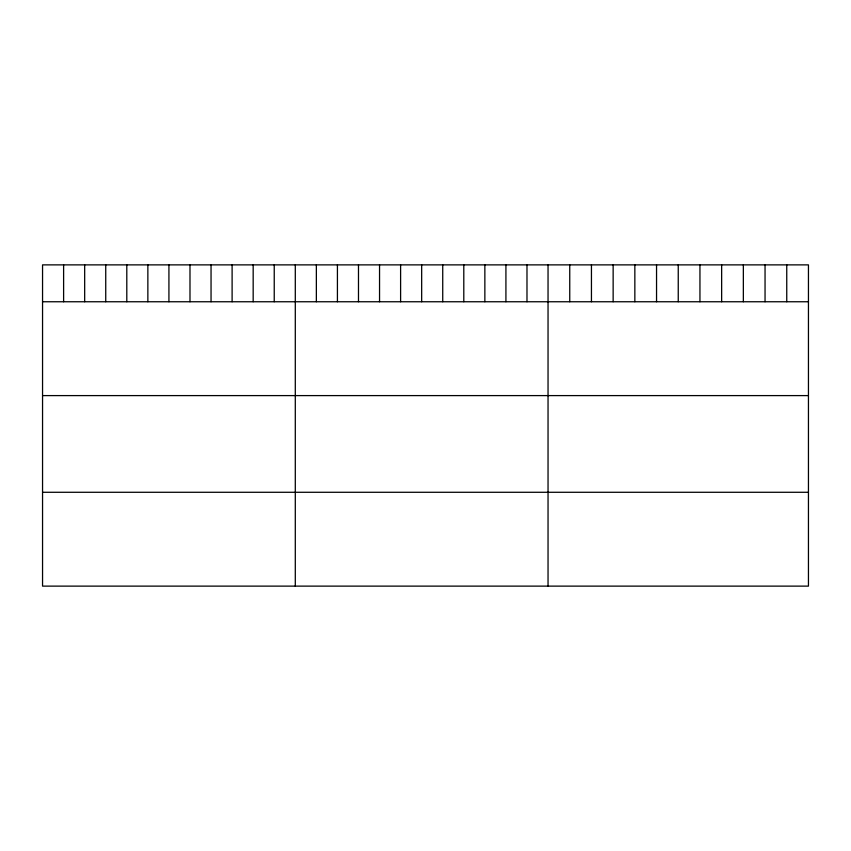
<?xml version="1.0" encoding="UTF-8"?>
<svg xmlns="http://www.w3.org/2000/svg" width="851" height="851" viewBox="0 0 851 851"><rect width="100%" height="100%" fill="white"/><g stroke="black" fill="none" stroke-linecap="round" stroke-linejoin="round"><path stroke-width="1.28" d="M808.45 301.754L808.45 586.126L42.55 586.126L42.55 264.874L808.45 264.874L808.45 301.754L42.55 301.754M42.55 395.598L808.45 395.598M42.55 492.282L808.45 492.282M786.75 264.874L786.75 301.754M765.049 264.874L765.049 301.754M743.348 264.874L743.348 301.754M721.648 264.874L721.648 301.754M699.947 264.874L699.947 301.754M678.247 264.874L678.247 301.754M656.547 264.874L656.547 301.754M634.846 264.874L634.846 301.754M613.145 264.874L613.145 301.754M591.445 264.874L591.445 301.754M569.745 264.874L569.745 301.754M548.044 264.874L548.044 586.126M526.982 264.874L526.982 301.754M505.92 264.874L505.92 301.754M484.857 264.874L484.857 301.754M463.795 264.874L463.795 301.754M442.733 264.874L442.733 301.754M421.67 264.874L421.67 301.754M400.608 264.874L400.608 301.754M379.546 264.874L379.546 301.754M358.484 264.874L358.484 301.754M337.421 264.874L337.421 301.754M316.359 264.874L316.359 301.754M295.297 264.874L295.297 586.126M274.235 264.874L274.235 301.754M253.172 264.874L253.172 301.754M232.11 264.874L232.11 301.754M211.048 264.874L211.048 301.754M189.986 264.874L189.986 301.754M168.924 264.874L168.924 301.754M147.861 264.874L147.861 301.754M126.799 264.874L126.799 301.754M105.737 264.874L105.737 301.754M84.674 264.874L84.674 301.754M63.612 264.874L63.612 301.754"/></g></svg>
